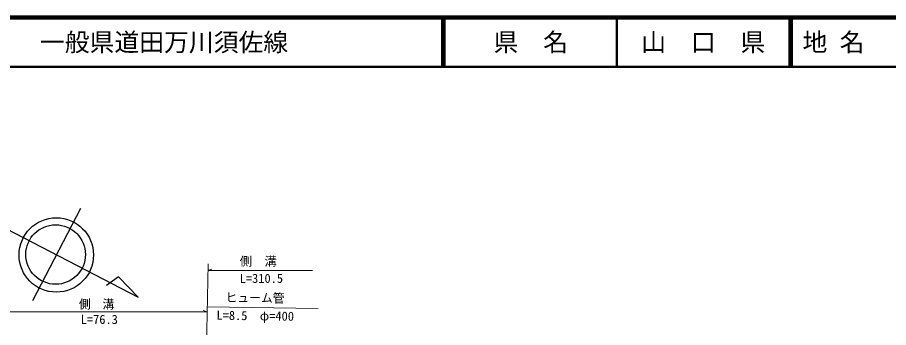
# Model space of a CAD drawing. Units: millimetres, scale not verified. Extents: x 40000 to 680000, y 20000 to 380000.
# Drawn here: x 212188 to 387722, y 317441 to 380000 of the extents above; entities that cross this region are included whole.
import ezdxf
from ezdxf.enums import TextEntityAlignment as Align

# ---------------------------------------------------------------- set-up
doc = ezdxf.new("R2010")
doc.units = ezdxf.units.MM
doc.header["$LTSCALE"] = 1000
for name, color, linetype, lineweight in [('M-BGD', 7, 'Continuous', 25), ('M-BMK-SRVR', 3, 'Continuous', 25), ('M-STR-HTXT', 7, 'Continuous', 13), ('M-TTL', 2, 'Continuous', 140), ('M-TTL-LINE', 7, 'Continuous', 50)]:
    doc.layers.add(name, color=color, linetype=linetype, lineweight=lineweight)
doc.layers.add('M-TTL-TXT', color=7, linetype='Continuous')
doc.styles.add('ＭＳ ゴシック', font='')
doc.styles.get('ＭＳ ゴシック').set_extended_font_data('MS Gothic')

msp = doc.modelspace()

# ---------------------------------------------------------------- linework, layer by layer
at = {"layer": 'M-BGD'}
msp.add_open_spline([(366662, 269423), (367415, 269645), (367636, 269729), (368247, 269962), (369446, 270418), (370092, 270753), (371195, 271408), (372427, 272140), (373045, 272677), (374105, 273642), (375238, 274674), (375762, 275377), (376677, 276608), (378133, 278569), (378947, 279688), (380115, 281833), (380735, 282970), (381001, 283649), (381517, 284837), (382055, 286075), (382420, 286747), (382844, 288029), (383152, 288962), (383241, 289510), (383507, 290457), (383990, 292174), (384198, 293158), (384792, 294841), (385225, 296068), (385557, 296722), (386070, 297919), (386357, 298589), (386513, 298967), (386820, 299628), (387076, 300182), (387142, 300539), (387496, 301035), (387795, 301453), (387980, 301704), (388416, 301974), (388862, 302250), (389182, 302311), (389705, 302350), (390224, 302387), (390516, 302265), (391020, 302137), (391598, 301989), (391918, 301885), (392471, 301661), (393408, 301282), (393902, 300999), (394799, 300535), (395619, 300111), (396058, 299834), (396836, 299336), (398704, 298142), (399611, 297270), (401442, 296020), (402398, 295367), (402930, 294993), (403920, 294393), (404755, 293887), (405228, 293607), (406110, 293191), (407244, 292656), (407888, 292362), (409077, 291965), (410063, 291635), (410626, 291473), (411642, 291251), (412911, 290975), (413625, 290775), (414921, 290701), (416128, 290631), (416811, 290674), (418016, 290776), (419542, 290904), (420397, 291031), (421896, 291351), (423670, 291731), (424625, 292106), (426351, 292666), (428177, 293257), (429173, 293668), (430970, 294343), (433309, 295221), (434626, 295701), (436929, 296672), (440075, 297997), (441852, 298719), (444898, 300262), (446955, 301304), (448008, 302072), (450018, 303203), (451078, 303800), (451713, 304064), (452747, 304706), (454480, 305782), (455389, 306482), (457065, 307647), (459098, 309060), (460290, 309786), (462212, 311348), (465168, 313751), (466804, 315137), (469498, 317831), (470641, 318974), (471312, 319595), (472318, 320860), (473852, 322788), (474677, 323897), (476073, 325927), (476731, 326885), (477095, 327427), (477683, 328430), (478198, 329308), (478521, 329791), (478885, 330741), (479358, 331978), (479567, 332698), (479850, 333991), (480014, 334743), (480161, 335163), (480189, 335932), (480248, 337591), (480173, 338542), (479839, 340167), (479417, 342218), (478948, 343016), (477861, 345149)], degree=3, knots=[0, 0, 0, 0, 1, 1, 1, 2, 2, 2, 3, 3, 3, 4, 4, 4, 5, 5, 5, 6, 6, 6, 7, 7, 7, 8, 8, 8, 9, 9, 9, 10, 10, 10, 11, 11, 11, 12, 12, 12, 13, 13, 13, 14, 14, 14, 15, 15, 15, 16, 16, 16, 17, 17, 17, 18, 18, 18, 19, 19, 19, 20, 20, 20, 21, 21, 21, 22, 22, 22, 23, 23, 23, 24, 24, 24, 25, 25, 25, 26, 26, 26, 27, 27, 27, 28, 28, 28, 29, 29, 29, 30, 30, 30, 31, 31, 31, 32, 32, 32, 33, 33, 33, 34, 34, 34, 35, 35, 35, 36, 36, 36, 37, 37, 37, 38, 38, 38, 39, 39, 39, 40, 40, 40, 41, 41, 41, 42, 42, 42, 43, 43, 43, 43], dxfattribs=at)
at = {"layer": 'M-BMK-SRVR'}
for p, q in [((224880, 341442), (215201, 322805)), ((207172, 338806), (236485, 323584)), ((232550, 327662), (230119, 325902)), ((236485, 323584), (232550, 327662))]:
    msp.add_line(p, q, dxfattribs=at)
for centre, radius in [((220021, 332086), 7500), ((219885, 332166), 6000)]:
    msp.add_circle(centre, radius, dxfattribs=at)
at = {"layer": 'M-STR-HTXT'}
for p, q in [((250610, 330275), (249947, 297424)), ((250582, 328926), (251372, 329204)), ((271643, 328964), (250582, 328926)), ((272811, 321289), (250435, 321605)), ((250414, 320589), (202202, 320651)), ((250414, 320589), (249625, 320867))]:
    msp.add_line(p, q, dxfattribs=at)
at = {"layer": 'M-TTL'}
msp.add_line((680000, 380000), (40000, 380000), dxfattribs=at)
at = {"layer": 'M-TTL-LINE'}
for p, q in [((297750, 380000), (297750, 370000)), ((298250, 380000), (298250, 370000)), ((333000, 380000), (333000, 370000)), ((367750, 380000), (367750, 370000)), ((368250, 380000), (368250, 370000)), ((40000, 370000), (680000, 370000))]:
    msp.add_line(p, q, dxfattribs=at)

# ---------------------------------------------------------------- texts
at = {"layer": 'M-STR-HTXT', "style": 'ＭＳ ゴシック'}
for s, rotation, p in [('側\u3000溝', 0.104, (256967, 329345)), ('L=310.5', 0.104, (256983, 325896)), ('L=76.3', 359.926, (224943, 317637)), ('L=8.5\u3000φ=400', 359.191, (252278, 318478))]:
    msp.add_text(s, height=1833, rotation=rotation, dxfattribs=at).set_placement(p, align=Align.BOTTOM_LEFT)
at = {"layer": 'M-STR-HTXT', "style": 'ＭＳ ゴシック', "width": 0.95}
for s, rotation, p in [('側\u3000溝', 359.926, (224581, 320728)), ('ヒューム管', 359.191, (254114, 322080))]:
    msp.add_text(s, height=1833, rotation=rotation, dxfattribs=at).set_placement(p, align=Align.BOTTOM_LEFT)
at = {"layer": 'M-TTL-TXT', "style": 'ＭＳ ゴシック'}
for s, p in [('一般県道田万川須佐線', (216734, 375000)), ('地 名', (370380, 375000))]:
    msp.add_text(s, height=3666, dxfattribs=at).set_placement(p, align=Align.MIDDLE_LEFT)
for s, p in [('県\u3000名', (315625, 375000)), ('山\u3000口\u3000県', (350375, 375000))]:
    msp.add_text(s, height=3666, dxfattribs=at).set_placement(p, align=Align.MIDDLE_CENTER)

doc.saveas('drawing.dxf')
